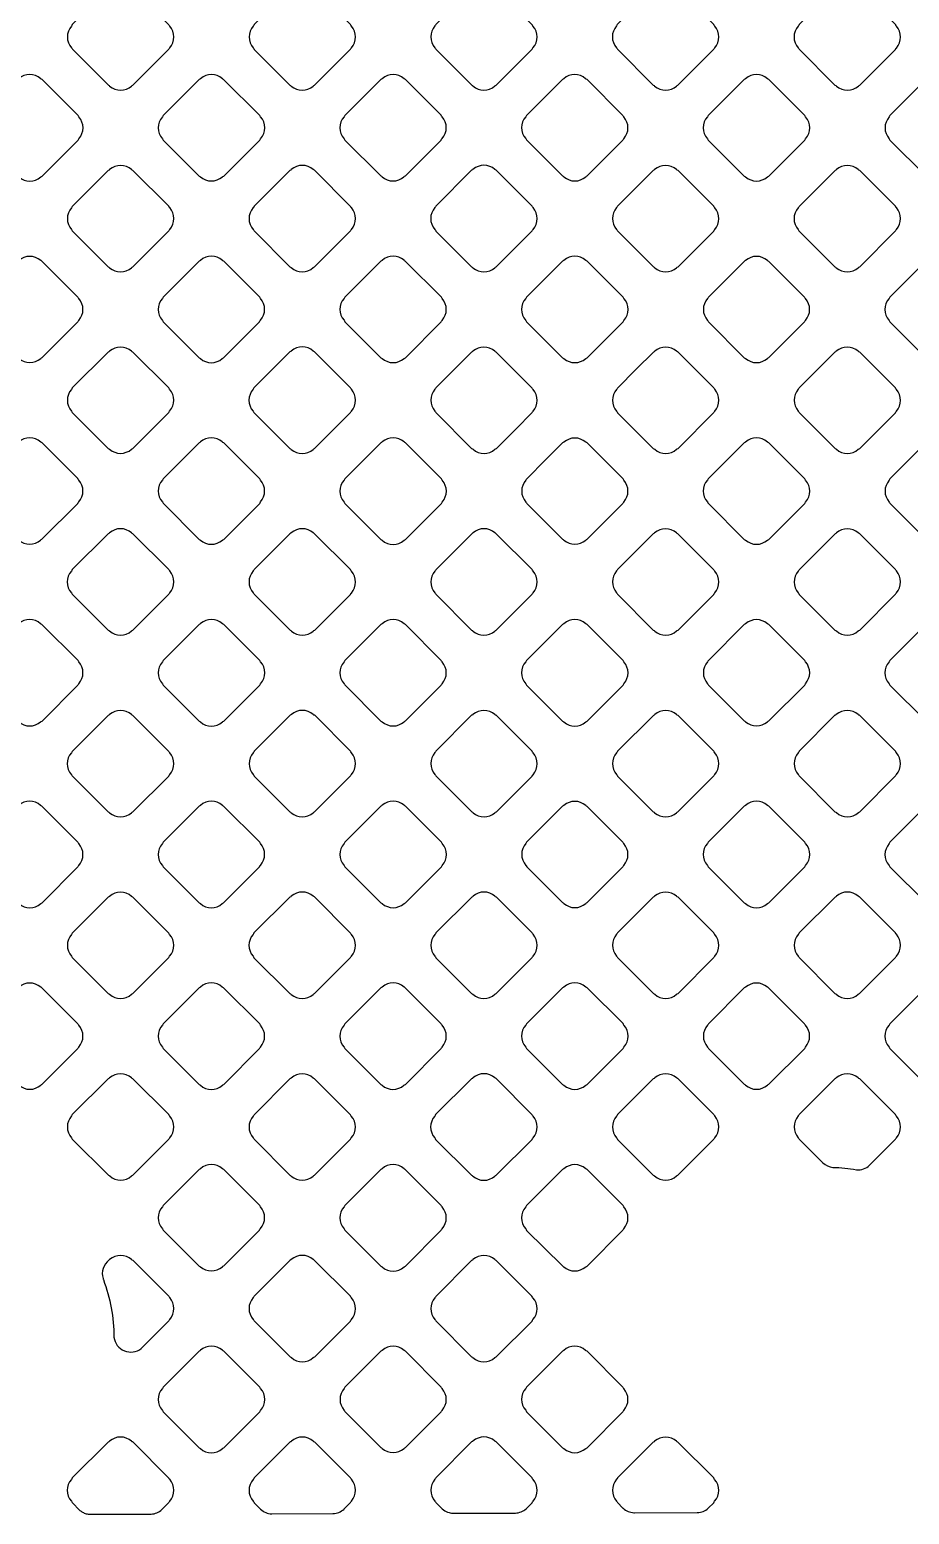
# Model space of a CAD drawing. Header units: millimetres. Extents: x 3440 to 3572, y 2 to 96.
# Drawn here: x 3532.939 to 3533.983, y 50.778 to 52.539 of the extents above; entities that cross this region are included whole.
import ezdxf

# ---------------------------------------------------------------- set-up
doc = ezdxf.new("R2010")
doc.units = ezdxf.units.MM
doc.header["$LTSCALE"] = 23.1
doc.layers.add('gbr-dxf', color=7, linetype='CONTINUOUS')

msp = doc.modelspace()

# ---------------------------------------------------------------- linework, layer by layer
at = {"layer": 'gbr-dxf', "linetype": 'Continuous'}
for points in [[(3532.9889, 52.5438, 0.37925), (3532.9889, 52.5179, -0.095956), (3532.9899, 52.5162), (3533.0326, 52.4735, -0.091437), (3533.0341, 52.4726, 0.379731), (3533.0601, 52.4726, -0.096265), (3533.0617, 52.4735), (3533.1044, 52.5162, -0.095935), (3533.1054, 52.5178, 0.378936), (3533.1054, 52.5438, -0.082704), (3533.1045, 52.5451), (3533.0615, 52.5881, -0.087864), (3533.0601, 52.5891, 0.379287), (3533.0341, 52.5891, -0.095612), (3533.0325, 52.5881), (3532.9898, 52.5454, -0.095602)], [(3533.2045, 52.5178, -0.105513), (3533.2055, 52.516), (3533.2479, 52.4736, -0.102096), (3533.2496, 52.4726, 0.379099), (3533.2755, 52.4726, -0.09601), (3533.2772, 52.4736), (3533.3198, 52.5162, -0.095602), (3533.3208, 52.5178, 0.379293), (3533.3208, 52.5438, -0.107999), (3533.3197, 52.5457), (3533.2773, 52.588, -0.096266), (3533.2757, 52.589, 0.379731), (3533.2497, 52.589, -0.09572), (3533.2481, 52.588), (3533.2054, 52.5454, -0.095589), (3533.2045, 52.5438, 0.378633)], [(3533.42, 52.5179, -0.091558), (3533.4209, 52.5163), (3533.4636, 52.4736, -0.087515), (3533.4651, 52.4727, 0.379731), (3533.491, 52.4727, -0.095756), (3533.4927, 52.4737), (3533.5352, 52.5162, -0.095958), (3533.5362, 52.5178, 0.379731), (3533.5362, 52.5438, -0.103612), (3533.5351, 52.5456), (3533.4926, 52.5881, -0.091913), (3533.4911, 52.589, 0.379731), (3533.4651, 52.589, -0.09572), (3533.4635, 52.588), (3533.4209, 52.5455, -0.096266), (3533.42, 52.5439, 0.379731)], [(3533.6354, 52.5179, -0.100266), (3533.6364, 52.5162), (3533.679, 52.4736, -0.095628), (3533.6806, 52.4726, 0.379731), (3533.7066, 52.4726, -0.096265), (3533.7082, 52.4736), (3533.7508, 52.5162, -0.095916), (3533.7518, 52.5179, 0.379731), (3533.7518, 52.5438, -0.096265), (3533.7508, 52.5455), (3533.7082, 52.5881, -0.100054), (3533.7065, 52.5891, 0.379731), (3533.6806, 52.5891, -0.096265), (3533.6789, 52.5881), (3533.6363, 52.5455, -0.095916), (3533.6354, 52.5439, 0.379731)], [(3533.8509, 52.5178, -0.091558), (3533.8519, 52.5163), (3533.8945, 52.4737, -0.104018), (3533.8963, 52.4726, 0.379731), (3533.9223, 52.4726, -0.09572), (3533.9239, 52.4736), (3533.9664, 52.5161, -0.096266), (3533.9674, 52.5177, 0.379731), (3533.9674, 52.5437, -0.087314), (3533.9665, 52.5452), (3533.9236, 52.588, -0.091913), (3533.9221, 52.589, 0.379731), (3533.8961, 52.589, -0.09572), (3533.8945, 52.588), (3533.8519, 52.5454, -0.096266), (3533.8509, 52.5438, 0.379731)], [(3532.881, 52.41, -0.087274), (3532.8819, 52.4085), (3532.9247, 52.3658, -0.09979), (3532.9264, 52.3648, 0.379731), (3532.9524, 52.3648, -0.09572), (3532.954, 52.3658), (3532.9966, 52.4084, -0.095628), (3532.9976, 52.4101, 0.379731), (3532.9976, 52.436, -0.091745), (3532.9966, 52.4376), (3532.9539, 52.4803, -0.095916), (3532.9523, 52.4813, 0.379731), (3532.9263, 52.4813, -0.096265), (3532.9247, 52.4803), (3532.882, 52.4376, -0.095916), (3532.881, 52.436, 0.379731)], [(3533.0967, 52.41, -0.095756), (3533.0977, 52.4084), (3533.1403, 52.3658, -0.091646), (3533.1418, 52.3649, 0.379731), (3533.1678, 52.3649, -0.09572), (3533.1694, 52.3658), (3533.2121, 52.4085, -0.096314), (3533.2131, 52.4101, 0.379672), (3533.2131, 52.4361, -0.082224), (3533.2122, 52.4375), (3533.1693, 52.4803, -0.086961), (3533.1679, 52.4812, 0.379293), (3533.1419, 52.4812, -0.095956), (3533.1403, 52.4802), (3533.0977, 52.4376, -0.095916), (3533.0967, 52.436, 0.379731)], [(3533.3122, 52.4101, -0.103999), (3533.3132, 52.4083), (3533.3556, 52.3659, -0.100093), (3533.3573, 52.3649, 0.379239), (3533.3832, 52.3649, -0.095649), (3533.3849, 52.3659), (3533.4275, 52.4085, -0.095443), (3533.4285, 52.4102, 0.379214), (3533.4285, 52.4361, -0.108153), (3533.4274, 52.438), (3533.385, 52.4803, -0.096121), (3533.3834, 52.4813, 0.379731), (3533.3574, 52.4813, -0.09572), (3533.3558, 52.4803), (3533.3132, 52.4377, -0.096214), (3533.3122, 52.4361, 0.379672)], [(3533.5277, 52.4102, -0.09572), (3533.5286, 52.4086), (3533.5714, 52.3659, -0.091913), (3533.5729, 52.3649, 0.379731), (3533.5989, 52.3649, -0.09572), (3533.6005, 52.3659), (3533.643, 52.4084, -0.096266), (3533.644, 52.41, 0.379731), (3533.644, 52.436, -0.10007), (3533.643, 52.4377), (3533.6005, 52.4802, -0.104246), (3533.5987, 52.4812, 0.379731), (3533.5727, 52.4812, -0.096265), (3533.5711, 52.4803), (3533.5286, 52.4378, -0.096121), (3533.5277, 52.4362, 0.379731)], [(3533.7432, 52.4101, -0.099534), (3533.7442, 52.4084), (3533.7868, 52.3657, -0.095296), (3533.7885, 52.3648, 0.379276), (3533.8144, 52.3648, -0.095612), (3533.816, 52.3657), (3533.8587, 52.4084, -0.095602), (3533.8597, 52.41, 0.37925), (3533.8596, 52.436, -0.096458), (3533.8587, 52.4376), (3533.8161, 52.4802, -0.100054), (3533.8144, 52.4812, 0.379731), (3533.7884, 52.4812, -0.096265), (3533.7867, 52.4803), (3533.7442, 52.4377, -0.095916), (3533.7432, 52.4361, 0.379289)], [(3533.9588, 52.41, -0.091685), (3533.9597, 52.4084), (3534.0022, 52.366, -0.103446), (3534.004, 52.3649, 0.379731), (3534.0299, 52.3649, -0.095756), (3534.0316, 52.3659), (3534.0741, 52.4084, -0.095958), (3534.0751, 52.4101, 0.379731), (3534.0751, 52.436, -0.08798), (3534.0741, 52.4375), (3534.0315, 52.4802, -0.091855), (3534.0299, 52.4811, 0.379731), (3534.0039, 52.4811, -0.096265), (3534.0023, 52.4802), (3533.9597, 52.4376, -0.095916), (3533.9588, 52.436, 0.379731)], [(3532.9889, 52.3022, -0.087343), (3532.9898, 52.3007), (3533.0324, 52.2581, -0.09979), (3533.0341, 52.2571, 0.379731), (3533.06, 52.2571, -0.09572), (3533.0617, 52.2581), (3533.1043, 52.3007, -0.095916), (3533.1053, 52.3024, 0.379731), (3533.1053, 52.3283, -0.091745), (3533.1043, 52.3299), (3533.0618, 52.3725, -0.096121), (3533.0601, 52.3734, 0.379731), (3533.0341, 52.3734, -0.09572), (3533.0325, 52.3725), (3532.9898, 52.3298, -0.095916), (3532.9889, 52.3282, 0.379731)], [(3533.2044, 52.3023, -0.09572), (3533.2054, 52.3007), (3533.248, 52.2581, -0.091913), (3533.2495, 52.2572, 0.379731), (3533.2755, 52.2572, -0.09572), (3533.2771, 52.2581), (3533.3198, 52.3008, -0.096023), (3533.3208, 52.3024, 0.379672), (3533.3208, 52.3284, -0.081871), (3533.3199, 52.3298), (3533.277, 52.3726, -0.086299), (3533.2756, 52.3735, 0.379214), (3533.2496, 52.3735, -0.095956), (3533.248, 52.3725), (3533.2054, 52.3299, -0.096266), (3533.2044, 52.3283, 0.379731)], [(3533.4199, 52.3024, -0.103077), (3533.4209, 52.3006), (3533.4634, 52.2581, -0.09847), (3533.4651, 52.2571, 0.379045), (3533.4911, 52.2571, -0.095956), (3533.4927, 52.2581), (3533.5353, 52.3007, -0.096266), (3533.5363, 52.3023, 0.379731), (3533.5363, 52.3283, -0.107718), (3533.5352, 52.3301), (3533.4927, 52.3726, -0.096266), (3533.4911, 52.3736, 0.379731), (3533.4651, 52.3736, -0.096225), (3533.4635, 52.3726), (3533.4209, 52.33, -0.096627), (3533.4199, 52.3284, 0.379982)], [(3533.6355, 52.3024, -0.095506), (3533.6364, 52.3008), (3533.6792, 52.258, -0.091364), (3533.6808, 52.2571, 0.379293), (3533.7067, 52.2571, -0.095956), (3533.7083, 52.2581), (3533.7508, 52.3006, -0.096214), (3533.7518, 52.3022, 0.379672), (3533.7518, 52.3282, -0.100082), (3533.7508, 52.3299), (3533.7083, 52.3724, -0.103923), (3533.7065, 52.3734, 0.379293), (3533.6806, 52.3734, -0.095956), (3533.6789, 52.3724), (3533.6365, 52.33, -0.096332), (3533.6355, 52.3284, 0.379289)], [(3533.8509, 52.3022, -0.087274), (3533.8518, 52.3007), (3533.8944, 52.2581, -0.099435), (3533.8961, 52.2571, 0.379731), (3533.9221, 52.2571, -0.09572), (3533.9238, 52.2581), (3533.9664, 52.3007, -0.096266), (3533.9674, 52.3024, 0.379731), (3533.9674, 52.3283, -0.092139), (3533.9664, 52.3299), (3533.9238, 52.3725, -0.096227), (3533.9222, 52.3734, 0.379731), (3533.8962, 52.3734, -0.096265), (3533.8946, 52.3725), (3533.8519, 52.3298, -0.095916), (3533.8509, 52.3282, 0.379731)], [(3532.8811, 52.2204, 0.379293), (3532.8812, 52.1945, -0.083235), (3532.882, 52.1931), (3532.9247, 52.1504, -0.096128), (3532.9264, 52.1494, 0.379289), (3532.9523, 52.1494, -0.095866), (3532.954, 52.1504), (3532.9965, 52.1929, -0.095796), (3532.9975, 52.1946, 0.379293), (3532.9975, 52.2205, -0.096625), (3532.9965, 52.2222), (3532.954, 52.2646, -0.100335), (3532.9523, 52.2656, 0.379672), (3532.9263, 52.2656, -0.095612), (3532.9247, 52.2647), (3532.8821, 52.2221, -0.095602)], [(3533.0966, 52.1945, -0.091558), (3533.0975, 52.193), (3533.1402, 52.1503, -0.087516), (3533.1417, 52.1493, 0.379731), (3533.1677, 52.1493, -0.09572), (3533.1693, 52.1503), (3533.212, 52.193, -0.096266), (3533.213, 52.1947, 0.379731), (3533.213, 52.2207, -0.087314), (3533.2121, 52.2221), (3533.1694, 52.2648, -0.091913), (3533.1678, 52.2658, 0.379731), (3533.1419, 52.2658, -0.09572), (3533.1402, 52.2648), (3533.0976, 52.2221, -0.096266), (3533.0966, 52.2205, 0.379731)], [(3533.3121, 52.2206, 0.37908), (3533.3121, 52.1947, -0.100483), (3533.3131, 52.1929), (3533.3557, 52.1503, -0.095628), (3533.3574, 52.1494, 0.379731), (3533.3833, 52.1494, -0.096265), (3533.385, 52.1503), (3533.4275, 52.1929, -0.096214), (3533.4285, 52.1945, 0.379672), (3533.4285, 52.2205, -0.094211), (3533.4276, 52.2221), (3533.3847, 52.265, -0.081461), (3533.3833, 52.2659, 0.379032), (3533.3574, 52.2658, -0.098229), (3533.3557, 52.2649), (3533.3131, 52.2223, -0.097464)], [(3533.5277, 52.1946, -0.107311), (3533.5287, 52.1928), (3533.5712, 52.1503, -0.103251), (3533.573, 52.1493, 0.378434), (3533.5989, 52.1493, -0.097775), (3533.6006, 52.1503), (3533.6229, 52.1726), (3533.6432, 52.1929, -0.095935), (3533.6441, 52.1945, 0.379287), (3533.6441, 52.2205, -0.103621), (3533.6431, 52.2222), (3533.6007, 52.2647, -0.107363), (3533.5988, 52.2657, 0.379293), (3533.5729, 52.2657, -0.095956), (3533.5712, 52.2647), (3533.5287, 52.2222, -0.096214), (3533.5277, 52.2206, 0.379982)], [(3533.7433, 52.1946, -0.096265), (3533.7443, 52.1929), (3533.7869, 52.1503, -0.091913), (3533.7884, 52.1494, 0.379731), (3533.8144, 52.1494, -0.09572), (3533.816, 52.1504), (3533.8585, 52.1929, -0.096266), (3533.8595, 52.1945, 0.379731), (3533.8595, 52.2205, -0.10007), (3533.8585, 52.2222), (3533.8162, 52.2646, -0.104246), (3533.8144, 52.2656, 0.379731), (3533.7884, 52.2656, -0.096265), (3533.7867, 52.2646), (3533.7443, 52.2222, -0.095916), (3533.7433, 52.2205, 0.379731)], [(3533.9586, 52.1945, -0.087305), (3533.9595, 52.193), (3534.0023, 52.1503, -0.09904), (3534.004, 52.1493, 0.379293), (3534.0299, 52.1493, -0.096625), (3534.0316, 52.1503), (3534.0742, 52.1929, -0.096111), (3534.0752, 52.1945, 0.379289), (3534.0752, 52.2205, -0.091476), (3534.0743, 52.222), (3534.0315, 52.2648, -0.095796), (3534.0299, 52.2658, 0.379293), (3534.0039, 52.2657, -0.096119), (3534.0023, 52.2648), (3533.9596, 52.2221, -0.096023), (3533.9586, 52.2205, 0.379672)], [(3532.9888, 52.1127, 0.379214), (3532.9889, 52.0868, -0.083271), (3532.9897, 52.0854), (3533.0324, 52.0427, -0.096266), (3533.0341, 52.0417, 0.379289), (3533.06, 52.0417, -0.095649), (3533.0617, 52.0427), (3533.1042, 52.0852, -0.095602), (3533.1052, 52.0869, 0.379293), (3533.1052, 52.1128, -0.096265), (3533.1042, 52.1145), (3533.0617, 52.1569, -0.100476), (3533.06, 52.1579, 0.379703), (3533.034, 52.1579, -0.095612), (3533.0324, 52.157), (3532.9898, 52.1144, -0.095602)], [(3533.2043, 52.0868, -0.095756), (3533.2053, 52.0852), (3533.248, 52.0425, -0.091703), (3533.2495, 52.0415, 0.379731), (3533.2755, 52.0415, -0.096265), (3533.2772, 52.0425), (3533.3198, 52.0852, -0.096266), (3533.3208, 52.0868, 0.379731), (3533.3208, 52.1128, -0.100254), (3533.3198, 52.1145), (3533.277, 52.1572, -0.087638), (3533.2756, 52.1581, 0.379731), (3533.2496, 52.1581, -0.096265), (3533.248, 52.1571), (3533.2053, 52.1145, -0.095916), (3533.2043, 52.1128, 0.379731)], [(3533.42, 52.0869, -0.103506), (3533.421, 52.0851), (3533.4635, 52.0425, -0.09904), (3533.4652, 52.0416, 0.379214), (3533.4912, 52.0416, -0.095956), (3533.4928, 52.0426), (3533.5158, 52.0655), (3533.5354, 52.0851, -0.096227), (3533.5363, 52.0867, 0.379506), (3533.5363, 52.1127, -0.091663), (3533.5354, 52.1142), (3533.4927, 52.157, -0.096036), (3533.491, 52.158, 0.378814), (3533.4651, 52.1579, -0.097666), (3533.4634, 52.157), (3533.4209, 52.1145, -0.095796), (3533.42, 52.1128, 0.378815)], [(3533.6355, 52.1127, 0.378765), (3533.6355, 52.0868, -0.109046), (3533.6366, 52.0849), (3533.6788, 52.0426, -0.105617), (3533.6807, 52.0416, 0.379293), (3533.7066, 52.0416, -0.095956), (3533.7083, 52.0426), (3533.7508, 52.0852, -0.096266), (3533.7518, 52.0868, 0.379731), (3533.7518, 52.1128, -0.104206), (3533.7508, 52.1146), (3533.7085, 52.1568, -0.108277), (3533.7067, 52.1579, 0.379703), (3533.6807, 52.1579, -0.095612), (3533.6791, 52.157), (3533.6588, 52.1367), (3533.6365, 52.1143, -0.0953)], [(3533.851, 52.0869, -0.096157), (3533.852, 52.0852), (3533.8947, 52.0425, -0.091364), (3533.8963, 52.0416, 0.379214), (3533.9222, 52.0416, -0.096625), (3533.9239, 52.0426), (3533.9664, 52.085, -0.095916), (3533.9673, 52.0867, 0.379289), (3533.9674, 52.1126, -0.099971), (3533.9664, 52.1144), (3533.9238, 52.1569, -0.103673), (3533.922, 52.1579, 0.379214), (3533.8961, 52.1579, -0.095956), (3533.8944, 52.1569), (3533.852, 52.1145, -0.096023), (3533.851, 52.1128, 0.379672)], [(3532.881, 52.0049, 0.379293), (3532.881, 51.979, -0.095956), (3532.882, 51.9773), (3532.9244, 51.935, -0.107817), (3532.9263, 51.9339, 0.379289), (3532.9522, 51.9339, -0.095506), (3532.9538, 51.9349), (3532.9965, 51.9775, -0.095602), (3532.9975, 51.9792, 0.379293), (3532.9975, 52.0051, -0.099964), (3532.9965, 52.0068), (3532.9541, 52.0492, -0.104584), (3532.9523, 52.0502, 0.379672), (3532.9263, 52.0503, -0.095612), (3532.9247, 52.0493), (3532.882, 52.0066, -0.095602)], [(3533.0966, 52.0051, 0.379293), (3533.0966, 51.9791, -0.087809), (3533.0975, 51.9776), (3533.1404, 51.9347, -0.083134), (3533.1418, 51.9338, 0.379289), (3533.1678, 51.9338, -0.095506), (3533.1694, 51.9348), (3533.2121, 51.9774, -0.095602), (3533.213, 51.9791, 0.379293), (3533.213, 52.005, -0.091954), (3533.2121, 52.0066), (3533.1694, 52.0493, -0.096227), (3533.1677, 52.0503, 0.379506), (3533.1418, 52.0503, -0.098229), (3533.1401, 52.0493), (3533.0975, 52.0067, -0.095796)], [(3533.3121, 51.979, -0.0951), (3533.3131, 51.9774), (3533.3558, 51.9346, -0.091205), (3533.3574, 51.9337, 0.379293), (3533.3833, 51.9337, -0.09572), (3533.385, 51.9347), (3533.4276, 51.9773, -0.096214), (3533.4286, 51.979, 0.379672), (3533.4286, 52.0049, -0.100082), (3533.4276, 52.0066), (3533.3849, 52.0494, -0.087645), (3533.3834, 52.0503, 0.379293), (3533.3574, 52.0503, -0.095956), (3533.3558, 52.0493), (3533.3131, 52.0066, -0.096314), (3533.3121, 52.005, 0.379703)], [(3533.5278, 51.979, -0.103834), (3533.5288, 51.9773), (3533.5712, 51.9349, -0.099435), (3533.5729, 51.9339, 0.379731), (3533.5989, 51.9339, -0.09572), (3533.6005, 51.9349), (3533.643, 51.9774, -0.098207), (3533.644, 51.979, 0.379672), (3533.644, 52.005, -0.091583), (3533.6431, 52.0065), (3533.6005, 52.0492, -0.095605), (3533.5988, 52.0501, 0.378984), (3533.5729, 52.0501, -0.096119), (3533.5713, 52.0492), (3533.5517, 52.0296), (3533.5288, 52.0067, -0.095916), (3533.5278, 52.005, 0.379731)], [(3533.7432, 51.9791, -0.107964), (3533.7443, 51.9772), (3533.7867, 51.9348, -0.104283), (3533.7885, 51.9338, 0.378984), (3533.8144, 51.9338, -0.095973), (3533.8161, 51.9348), (3533.8587, 51.9774, -0.095602), (3533.8597, 51.979, 0.378858), (3533.8597, 52.0049, -0.103506), (3533.8586, 52.0067), (3533.8162, 52.0492, -0.107634), (3533.8143, 52.0502, 0.379293), (3533.7884, 52.0502, -0.09572), (3533.7867, 52.0492), (3533.7442, 52.0067, -0.098207), (3533.7432, 52.005, 0.379672)], [(3533.9588, 51.979, -0.082756), (3533.9596, 51.9776), (3534.0023, 51.9349, -0.096266), (3534.004, 51.9339, 0.379731), (3534.0299, 51.9339, -0.09572), (3534.0316, 51.9349), (3534.0741, 51.9774, -0.096266), (3534.0751, 51.979, 0.379731), (3534.0751, 52.005, -0.096225), (3534.0741, 52.0066), (3534.0316, 52.0491, -0.100601), (3534.0299, 52.0501, 0.379731), (3534.0039, 52.0501, -0.09572), (3534.0023, 52.0491), (3533.9597, 52.0066, -0.096266), (3533.9588, 52.0049, 0.379731)], [(3532.9887, 51.8972, 0.379293), (3532.9887, 51.8713, -0.096625), (3532.9897, 51.8696), (3533.0322, 51.8271, -0.107548), (3533.0341, 51.8261, 0.379289), (3533.06, 51.8261, -0.095866), (3533.0617, 51.827), (3533.1043, 51.8697, -0.095602), (3533.1053, 51.8713, 0.379214), (3533.1053, 51.8973, -0.10047), (3533.1043, 51.899), (3533.0618, 51.9415, -0.103767), (3533.06, 51.9425, 0.379506), (3533.0341, 51.9425, -0.098229), (3533.0324, 51.9415), (3532.9897, 51.8989, -0.095796)], [(3533.2044, 51.8713, -0.091581), (3533.2054, 51.8698), (3533.2482, 51.8269, -0.086956), (3533.2497, 51.826, 0.379293), (3533.2756, 51.826, -0.095956), (3533.2773, 51.827), (3533.3198, 51.8695, -0.096266), (3533.3208, 51.8711, 0.379731), (3533.3208, 51.8971, -0.103612), (3533.3197, 51.8989), (3533.2771, 51.9415, -0.092406), (3533.2756, 51.9425, 0.379672), (3533.2496, 51.9425, -0.095612), (3533.248, 51.9415), (3533.2054, 51.8989, -0.095935), (3533.2044, 51.8973, 0.379287)], [(3533.42, 51.8712, -0.095756), (3533.4209, 51.8696), (3533.4635, 51.827, -0.091265), (3533.4651, 51.826, 0.379731), (3533.491, 51.826, -0.09572), (3533.4927, 51.827), (3533.5353, 51.8696, -0.096266), (3533.5363, 51.8713, 0.379731), (3533.5363, 51.8972, -0.100254), (3533.5353, 51.899), (3533.4927, 51.9415, -0.087638), (3533.4912, 51.9425, 0.379731), (3533.4652, 51.9425, -0.096265), (3533.4636, 51.9415), (3533.4209, 51.8988, -0.095916), (3533.42, 51.8972, 0.379731)], [(3533.6355, 51.8714, -0.103316), (3533.6365, 51.8696), (3533.679, 51.827, -0.09904), (3533.6808, 51.826, 0.379293), (3533.7067, 51.8261, -0.096625), (3533.7083, 51.827), (3533.7509, 51.8695, -0.096314), (3533.7518, 51.8712, 0.379886), (3533.7519, 51.8972, -0.091196), (3533.7509, 51.8987), (3533.7082, 51.9414, -0.097026), (3533.7065, 51.9424, 0.379069), (3533.6806, 51.9424, -0.097885), (3533.6789, 51.9414), (3533.6365, 51.899, -0.096023), (3533.6355, 51.8973, 0.379672)], [(3533.851, 51.8712, -0.096814), (3533.8519, 51.8695), (3533.8943, 51.8271, -0.108326), (3533.8962, 51.8261, 0.379032), (3533.9221, 51.8261, -0.095973), (3533.9238, 51.8271), (3533.9664, 51.8697, -0.096266), (3533.9674, 51.8713, 0.379731), (3533.9674, 51.8973, -0.100032), (3533.9664, 51.899), (3533.924, 51.9414, -0.104018), (3533.9222, 51.9424, 0.379731), (3533.8962, 51.9424, -0.09572), (3533.8946, 51.9414), (3533.8519, 51.8988, -0.096128), (3533.851, 51.8971, 0.379506)], [(3532.8809, 51.7634, -0.091745), (3532.8819, 51.7619), (3532.9245, 51.7193, -0.103821), (3532.9263, 51.7183, 0.379731), (3532.9522, 51.7183, -0.096265), (3532.9539, 51.7192), (3532.9965, 51.7619, -0.095916), (3532.9975, 51.7635, 0.379731), (3532.9975, 51.7895, -0.087549), (3532.9966, 51.7909), (3532.9537, 51.8338, -0.091855), (3532.9522, 51.8347, 0.379731), (3532.9262, 51.8347, -0.096265), (3532.9246, 51.8337), (3532.8819, 51.7911, -0.095916), (3532.8809, 51.7894, 0.379731)], [(3533.0966, 51.7635, -0.099534), (3533.0976, 51.7618), (3533.1402, 51.7191, -0.095602), (3533.1418, 51.7182, 0.379293), (3533.1678, 51.7182, -0.095956), (3533.1694, 51.7192), (3533.2122, 51.7619, -0.096266), (3533.2131, 51.7635, 0.379731), (3533.2131, 51.7895, -0.09572), (3533.2122, 51.7911), (3533.1696, 51.8337, -0.100476), (3533.1678, 51.8347, 0.379703), (3533.1419, 51.8348, -0.095612), (3533.1403, 51.8338), (3533.0975, 51.7911, -0.095796), (3533.0966, 51.7894, 0.378815)], [(3533.3122, 51.7635, -0.091581), (3533.3132, 51.762), (3533.3559, 51.7192, -0.086961), (3533.3574, 51.7183, 0.37925), (3533.3833, 51.7183, -0.096625), (3533.385, 51.7193), (3533.4275, 51.7618, -0.095916), (3533.4285, 51.7634, 0.379731), (3533.4285, 51.7894, -0.104215), (3533.4274, 51.7912), (3533.3849, 51.8337, -0.091913), (3533.3834, 51.8346, 0.379289), (3533.3574, 51.8347, -0.095866), (3533.3558, 51.8337), (3533.3132, 51.7911, -0.095585), (3533.3122, 51.7894, 0.379196)], [(3533.5277, 51.7635, -0.099603), (3533.5286, 51.7618), (3533.5713, 51.7192, -0.095535), (3533.5729, 51.7182, 0.379293), (3533.5989, 51.7182, -0.096625), (3533.6005, 51.7192), (3533.6431, 51.7618, -0.095916), (3533.6441, 51.7635, 0.379289), (3533.6441, 51.7894, -0.09601), (3533.6432, 51.7911), (3533.6005, 51.8337, -0.099849), (3533.5988, 51.8347, 0.379214), (3533.5729, 51.8347, -0.095956), (3533.5712, 51.8337), (3533.5286, 51.7911, -0.095819), (3533.5277, 51.7895, 0.379289)], [(3533.7433, 51.7895, 0.37925), (3533.7433, 51.7635, -0.103917), (3533.7443, 51.7617), (3533.7867, 51.7194, -0.09979), (3533.7884, 51.7184, 0.379731), (3533.8144, 51.7184, -0.09572), (3533.816, 51.7193), (3533.8586, 51.7619, -0.096214), (3533.8595, 51.7635, 0.379672), (3533.8596, 51.7895, -0.092052), (3533.8586, 51.791), (3533.816, 51.8336, -0.096423), (3533.8144, 51.8346, 0.379287), (3533.7884, 51.8346, -0.095612), (3533.7868, 51.8336), (3533.7443, 51.7911, -0.095602)], [(3533.9587, 51.7635, -0.097775), (3533.9596, 51.7618), (3534.0021, 51.7193, -0.109331), (3534.004, 51.7183, 0.379069), (3534.03, 51.7183, -0.096117), (3534.0316, 51.7193), (3534.0742, 51.7619, -0.095916), (3534.0752, 51.7635, 0.379731), (3534.0752, 51.7895, -0.100266), (3534.0742, 51.7912), (3534.0317, 51.8337, -0.104246), (3534.0299, 51.8347, 0.379731), (3534.0039, 51.8347, -0.096265), (3534.0023, 51.8337), (3533.9596, 51.7911, -0.096128), (3533.9587, 51.7894, 0.379458)], [(3532.9887, 51.6556, -0.091685), (3532.9897, 51.6541), (3533.0323, 51.6115, -0.104018), (3533.0341, 51.6104, 0.379731), (3533.06, 51.6104, -0.09572), (3533.0617, 51.6114), (3533.1043, 51.654, -0.096266), (3533.1053, 51.6557, 0.379731), (3533.1053, 51.6816, -0.08798), (3533.1044, 51.6831), (3533.0616, 51.7259, -0.091964), (3533.06, 51.7269, 0.379731), (3533.034, 51.7269, -0.096265), (3533.0324, 51.7259), (3532.9897, 51.6832, -0.095916), (3532.9887, 51.6816, 0.379731)], [(3533.2044, 51.6557, -0.103506), (3533.2054, 51.6539), (3533.2479, 51.6115, -0.099355), (3533.2496, 51.6105, 0.379293), (3533.2755, 51.6105, -0.095956), (3533.2772, 51.6115), (3533.3198, 51.6541, -0.096266), (3533.3208, 51.6557, 0.379731), (3533.3208, 51.6817, -0.108042), (3533.3197, 51.6836), (3533.2773, 51.726, -0.096423), (3533.2757, 51.7269, 0.379289), (3533.2497, 51.727, -0.095866), (3533.2481, 51.726), (3533.2054, 51.6833, -0.095796), (3533.2044, 51.6816, 0.378815)], [(3533.42, 51.6558, -0.091558), (3533.4209, 51.6542), (3533.4637, 51.6114, -0.087516), (3533.4652, 51.6105, 0.379731), (3533.4912, 51.6105, -0.09572), (3533.4928, 51.6115), (3533.5353, 51.654, -0.096266), (3533.5363, 51.6556, 0.379731), (3533.5363, 51.6816, -0.103612), (3533.5352, 51.6834), (3533.4926, 51.726, -0.091913), (3533.4911, 51.7269, 0.379731), (3533.4651, 51.7269, -0.09572), (3533.4635, 51.726), (3533.4209, 51.6834, -0.096266), (3533.42, 51.6818, 0.379731)], [(3533.6355, 51.6817, 0.379293), (3533.6355, 51.6557, -0.099922), (3533.6365, 51.654), (3533.679, 51.6115, -0.095958), (3533.6806, 51.6105, 0.379672), (3533.7066, 51.6105, -0.095612), (3533.7082, 51.6115), (3533.7509, 51.6542, -0.095602), (3533.7518, 51.6558, 0.379293), (3533.7518, 51.6817, -0.096458), (3533.7508, 51.6834), (3533.7084, 51.7259, -0.100824), (3533.7067, 51.7269, 0.379289), (3533.6807, 51.7269, -0.095506), (3533.6791, 51.7259), (3533.6364, 51.6833, -0.095602)], [(3533.8509, 51.6817, 0.379293), (3533.8509, 51.6558, -0.09185), (3533.8519, 51.6542), (3533.8945, 51.6116, -0.104018), (3533.8963, 51.6106, 0.379731), (3533.9223, 51.6106, -0.09572), (3533.9239, 51.6115), (3533.9664, 51.6541, -0.095585), (3533.9674, 51.6557, 0.378845), (3533.9674, 51.6816, -0.087224), (3533.9665, 51.6831), (3533.9236, 51.726, -0.091916), (3533.9221, 51.7269, 0.379239), (3533.8961, 51.7269, -0.095612), (3533.8945, 51.726), (3533.8519, 51.6833, -0.095796)], [(3532.881, 51.5479, -0.087314), (3532.8819, 51.5465), (3532.9247, 51.5037, -0.09979), (3532.9264, 51.5027, 0.379731), (3532.9524, 51.5027, -0.09572), (3532.954, 51.5037), (3532.9965, 51.5462, -0.096266), (3532.9975, 51.5478, 0.379731), (3532.9975, 51.5738, -0.092139), (3532.9965, 51.5754), (3532.9538, 51.6181, -0.096558), (3532.9522, 51.6191, 0.379731), (3532.9262, 51.6191, -0.09572), (3532.9246, 51.6181), (3532.882, 51.5755, -0.096266), (3532.881, 51.5739, 0.379731)], [(3533.0966, 51.5478, -0.095756), (3533.0976, 51.5462), (3533.1401, 51.5036, -0.091265), (3533.1417, 51.5027, 0.379731), (3533.1677, 51.5027, -0.09572), (3533.1693, 51.5036), (3533.212, 51.5464, -0.096266), (3533.213, 51.548, 0.379731), (3533.213, 51.574, -0.083522), (3533.2121, 51.5754), (3533.1693, 51.6182, -0.087638), (3533.1678, 51.6191, 0.379731), (3533.1419, 51.6191, -0.096265), (3533.1402, 51.6181), (3533.0976, 51.5754, -0.095916), (3533.0966, 51.5738, 0.379731)], [(3533.3121, 51.5739, 0.379214), (3533.3121, 51.548, -0.103917), (3533.3132, 51.5462), (3533.3557, 51.5037, -0.099696), (3533.3574, 51.5027, 0.379731), (3533.3833, 51.5027, -0.096265), (3533.385, 51.5037), (3533.4276, 51.5463, -0.096314), (3533.4286, 51.5479, 0.379672), (3533.4286, 51.5739, -0.107475), (3533.4276, 51.5757), (3533.385, 51.6183, -0.095796), (3533.3834, 51.6193, 0.378815), (3533.3574, 51.6193, -0.095506), (3533.3558, 51.6183), (3533.3131, 51.5756, -0.095535)], [(3533.5278, 51.574, 0.379293), (3533.5278, 51.548, -0.095956), (3533.5288, 51.5464), (3533.5714, 51.5038, -0.092406), (3533.5729, 51.5028, 0.379672), (3533.5989, 51.5028, -0.095612), (3533.6005, 51.5038), (3533.643, 51.5463, -0.095602), (3533.644, 51.548, 0.379293), (3533.644, 51.5739, -0.099964), (3533.643, 51.5756), (3533.6006, 51.618, -0.104264), (3533.5988, 51.619, 0.379289), (3533.5729, 51.6191, -0.095506), (3533.5712, 51.6181), (3533.5287, 51.5756, -0.095602)], [(3533.7432, 51.574, 0.379293), (3533.7432, 51.548, -0.100032), (3533.7442, 51.5463), (3533.7868, 51.5037, -0.096054), (3533.7884, 51.5027, 0.379672), (3533.8144, 51.5027, -0.096157), (3533.816, 51.5037), (3533.8587, 51.5463, -0.095602), (3533.8597, 51.548, 0.379214), (3533.8596, 51.5739, -0.096475), (3533.8587, 51.5756), (3533.8161, 51.6182, -0.100151), (3533.8144, 51.6192, 0.379289), (3533.7884, 51.6192, -0.095866), (3533.7868, 51.6182), (3533.7441, 51.5756, -0.095796)], [(3533.9587, 51.5479, -0.09148), (3533.9597, 51.5464), (3534.0022, 51.5039, -0.103324), (3534.004, 51.5028, 0.379293), (3534.0299, 51.5029, -0.096625), (3534.0316, 51.5038), (3534.0741, 51.5464, -0.096314), (3534.0751, 51.548, 0.379703), (3534.0751, 51.574, -0.086667), (3534.0742, 51.5754), (3534.0563, 51.5933), (3534.0315, 51.6182, -0.091317), (3534.0299, 51.6191, 0.379293), (3534.0039, 51.6191, -0.095956), (3534.0023, 51.6181), (3533.9597, 51.5755, -0.096332), (3533.9588, 51.5739, 0.379289)], [(3532.9889, 51.4401, -0.087549), (3532.9898, 51.4386), (3533.0324, 51.396, -0.09979), (3533.0341, 51.395, 0.379731), (3533.06, 51.395, -0.09572), (3533.0617, 51.396), (3533.1042, 51.4385, -0.096266), (3533.1052, 51.4402, 0.379731), (3533.1052, 51.4661, -0.092139), (3533.1042, 51.4677), (3533.0616, 51.5103, -0.096227), (3533.06, 51.5112, 0.379731), (3533.034, 51.5112, -0.096265), (3533.0324, 51.5103), (3532.9898, 51.4677, -0.095916), (3532.9889, 51.4661, 0.379731)], [(3533.2043, 51.4402, -0.099825), (3533.2053, 51.4384), (3533.2479, 51.3958, -0.095628), (3533.2495, 51.3949, 0.379731), (3533.2755, 51.3949, -0.096265), (3533.2772, 51.3958), (3533.3198, 51.4385, -0.095916), (3533.3208, 51.4401, 0.379731), (3533.3208, 51.4661, -0.096265), (3533.3198, 51.4677), (3533.277, 51.5105, -0.083134), (3533.2756, 51.5114, 0.379731), (3533.2496, 51.5114, -0.095756), (3533.248, 51.5104), (3533.2053, 51.4678, -0.095628), (3533.2043, 51.4661, 0.379731)], [(3533.42, 51.4402, -0.103612), (3533.421, 51.4384), (3533.4633, 51.396, -0.09979), (3533.4651, 51.395, 0.379731), (3533.491, 51.395, -0.09572), (3533.4927, 51.396), (3533.5353, 51.4386, -0.096266), (3533.5363, 51.4402, 0.379731), (3533.5363, 51.4662, -0.107718), (3533.5352, 51.4681), (3533.4929, 51.5104, -0.096266), (3533.4912, 51.5114, 0.379731), (3533.4652, 51.5114, -0.09572), (3533.4636, 51.5104), (3533.4209, 51.4678, -0.096266), (3533.42, 51.4661, 0.379731)], [(3533.6355, 51.4663, 0.379293), (3533.6355, 51.4403, -0.095865), (3533.6365, 51.4387), (3533.6792, 51.396, -0.091804), (3533.6807, 51.395, 0.379672), (3533.7067, 51.395, -0.096157), (3533.7083, 51.396), (3533.7509, 51.4385, -0.095796), (3533.7518, 51.4401, 0.379293), (3533.7518, 51.4661, -0.10047), (3533.7508, 51.4678), (3533.7083, 51.5103, -0.104018), (3533.7065, 51.5113, 0.379289), (3533.6806, 51.5114, -0.095866), (3533.6789, 51.5104), (3533.6364, 51.4679, -0.095796)], [(3533.851, 51.4661, 0.379293), (3533.851, 51.4402, -0.100146), (3533.852, 51.4385), (3533.8945, 51.396, -0.095628), (3533.8961, 51.395, 0.379731), (3533.9221, 51.395, -0.096265), (3533.9237, 51.396), (3533.9664, 51.4386, -0.096121), (3533.9673, 51.4403, 0.379672), (3533.9674, 51.4662, -0.096117), (3533.9664, 51.4678), (3533.9239, 51.5104, -0.099711), (3533.9222, 51.5114, 0.378906), (3533.8962, 51.5114, -0.095506), (3533.8946, 51.5104), (3533.852, 51.4678, -0.095602)], [(3532.8812, 51.3324, -0.082796), (3532.882, 51.331), (3532.9247, 51.2883, -0.095535), (3532.9264, 51.2873, 0.379731), (3532.9524, 51.2873, -0.09572), (3532.954, 51.2883), (3532.9965, 51.3308, -0.096266), (3532.9975, 51.3325, 0.379731), (3532.9975, 51.3584, -0.096248), (3532.9965, 51.3601), (3532.954, 51.4025, -0.100054), (3532.9523, 51.4035, 0.379731), (3532.9263, 51.4035, -0.096265), (3532.9247, 51.4026), (3532.8821, 51.36, -0.095916), (3532.8812, 51.3584, 0.379731)], [(3533.0966, 51.3324, -0.091558), (3533.0975, 51.3309), (3533.1403, 51.2881, -0.087638), (3533.1418, 51.2871, 0.379731), (3533.1678, 51.2871, -0.096265), (3533.1694, 51.2881), (3533.212, 51.3307, -0.095916), (3533.213, 51.3324, 0.379731), (3533.213, 51.3583, -0.087748), (3533.2121, 51.3598), (3533.1693, 51.4026, -0.092126), (3533.1677, 51.4036, 0.379731), (3533.1417, 51.4036, -0.09572), (3533.1401, 51.4026), (3533.0976, 51.36, -0.096266), (3533.0966, 51.3584, 0.379731)], [(3533.3121, 51.3323, -0.100032), (3533.3131, 51.3306), (3533.3556, 51.2881, -0.096266), (3533.3572, 51.2872, 0.379731), (3533.3832, 51.2872, -0.09572), (3533.3849, 51.2881), (3533.4275, 51.3308, -0.096266), (3533.4285, 51.3324, 0.379731), (3533.4285, 51.3584, -0.096225), (3533.4275, 51.36), (3533.3848, 51.4027, -0.083076), (3533.3834, 51.4036, 0.379731), (3533.3574, 51.4036, -0.09572), (3533.3558, 51.4026), (3533.3131, 51.3599, -0.096266), (3533.3121, 51.3583, 0.379731)], [(3533.5277, 51.3325, -0.107269), (3533.5287, 51.3306), (3533.5711, 51.2882, -0.103868), (3533.5729, 51.2872, 0.379731), (3533.5989, 51.2872, -0.096265), (3533.6005, 51.2882), (3533.6431, 51.3308, -0.096266), (3533.6441, 51.3324, 0.379731), (3533.6441, 51.3584, -0.103612), (3533.6431, 51.3602), (3533.6007, 51.4026, -0.107758), (3533.5988, 51.4036, 0.379731), (3533.5729, 51.4036, -0.096265), (3533.5712, 51.4027), (3533.5286, 51.3601, -0.095916), (3533.5277, 51.3585, 0.379731)], [(3533.7433, 51.3584, 0.379214), (3533.7433, 51.3325, -0.095956), (3533.7443, 51.3308), (3533.7869, 51.2883, -0.091913), (3533.7884, 51.2873, 0.379289), (3533.8144, 51.2873, -0.095866), (3533.816, 51.2883), (3533.8586, 51.3308, -0.095796), (3533.8595, 51.3325, 0.379293), (3533.8595, 51.3584, -0.100032), (3533.8585, 51.3601), (3533.8162, 51.4025, -0.10399), (3533.8144, 51.4035, 0.379321), (3533.7884, 51.4035, -0.095506), (3533.7868, 51.4026), (3533.7443, 51.3601, -0.095394)], [(3533.9586, 51.3584, 0.379293), (3533.9586, 51.3324, -0.087077), (3533.9595, 51.3309), (3534.0023, 51.2882, -0.100115), (3534.004, 51.2872, 0.379703), (3534.0299, 51.2872, -0.095612), (3534.0316, 51.2882), (3534.0742, 51.3308, -0.095796), (3534.0752, 51.3325, 0.379293), (3534.0752, 51.3584, -0.092139), (3534.0742, 51.36), (3534.0315, 51.4027, -0.096955), (3534.0299, 51.4037, 0.379672), (3534.0039, 51.4037, -0.095612), (3534.0023, 51.4027), (3533.9596, 51.36, -0.095602)], [(3532.9889, 51.2247, -0.082756), (3532.9897, 51.2233), (3533.0326, 51.1805, -0.095628), (3533.0342, 51.1795, 0.379731), (3533.0602, 51.1795, -0.096265), (3533.0618, 51.1805), (3533.1043, 51.223, -0.095916), (3533.1053, 51.2246, 0.379731), (3533.1053, 51.2506, -0.096265), (3533.1043, 51.2523), (3533.0617, 51.2948, -0.09979), (3533.06, 51.2958, 0.379731), (3533.034, 51.2958, -0.09572), (3533.0324, 51.2949), (3532.9898, 51.2523, -0.096266), (3532.9889, 51.2507, 0.379731)], [(3533.2044, 51.2246, -0.091558), (3533.2054, 51.2231), (3533.248, 51.1804, -0.087516), (3533.2495, 51.1794, 0.379731), (3533.2755, 51.1794, -0.09572), (3533.2771, 51.1804), (3533.3197, 51.223, -0.096266), (3533.3207, 51.2247, 0.379731), (3533.3207, 51.2506, -0.08798), (3533.3198, 51.2521), (3533.2771, 51.2948, -0.092126), (3533.2755, 51.2957, 0.379731), (3533.2496, 51.2957, -0.09572), (3533.2479, 51.2948), (3533.2054, 51.2522, -0.096266), (3533.2044, 51.2506, 0.379731)], [(3533.4198, 51.2246, -0.099825), (3533.4208, 51.2229), (3533.4634, 51.1803, -0.095958), (3533.4651, 51.1793, 0.379731), (3533.491, 51.1793, -0.09572), (3533.4927, 51.1803), (3533.5353, 51.2229, -0.096266), (3533.5363, 51.2246, 0.379731), (3533.5363, 51.2506, -0.09572), (3533.5353, 51.2522), (3533.4925, 51.295, -0.083121), (3533.4911, 51.2959, 0.379731), (3533.4651, 51.2959, -0.096265), (3533.4635, 51.2949), (3533.4208, 51.2523, -0.095916), (3533.4198, 51.2506, 0.379731)], [(3533.6355, 51.2247, -0.107718), (3533.6365, 51.2228), (3533.6788, 51.1805, -0.104018), (3533.6806, 51.1795, 0.379731), (3533.7066, 51.1795, -0.09572), (3533.7082, 51.1805), (3533.7508, 51.2231, -0.095916), (3533.7518, 51.2247, 0.379731), (3533.7518, 51.2507, -0.104215), (3533.7508, 51.2525), (3533.7085, 51.2948, -0.107548), (3533.7067, 51.2958, 0.379731), (3533.6807, 51.2958, -0.09572), (3533.679, 51.2948), (3533.6365, 51.2523, -0.096266), (3533.6355, 51.2506, 0.379731)], [(3533.851, 51.2248, -0.095506), (3533.852, 51.2232), (3533.8801, 51.195), (3533.8802, 51.195, 0.168201), (3533.8921, 51.1897, -0.034569), (3533.92, 51.1869, 0.214965), (3533.9356, 51.1922), (3533.9356, 51.1922), (3533.9664, 51.223, -0.095602), (3533.9674, 51.2246, 0.379293), (3533.9673, 51.2506, -0.099964), (3533.9663, 51.2523), (3533.9238, 51.2948, -0.104069), (3533.922, 51.2958, 0.379506), (3533.8961, 51.2958, -0.097885), (3533.8944, 51.2948), (3533.852, 51.2524, -0.095602), (3533.851, 51.2507, 0.378906)], [(3533.0967, 51.1169, -0.087314), (3533.0976, 51.1154), (3533.1404, 51.0726, -0.083056), (3533.1418, 51.0718, 0.379731), (3533.1678, 51.0718, -0.09572), (3533.1694, 51.0727), (3533.212, 51.1153, -0.096266), (3533.213, 51.117, 0.379731), (3533.213, 51.1429, -0.091558), (3533.2121, 51.1445), (3533.1695, 51.1871, -0.096266), (3533.1678, 51.1881, 0.379731), (3533.1419, 51.1881, -0.09572), (3533.1402, 51.1871), (3533.0977, 51.1445, -0.096266), (3533.0967, 51.1429, 0.379731)], [(3533.3121, 51.1169, -0.096265), (3533.3131, 51.1153), (3533.3558, 51.0726, -0.091703), (3533.3574, 51.0716, 0.379731), (3533.3833, 51.0716, -0.096265), (3533.385, 51.0726), (3533.4275, 51.1151, -0.095916), (3533.4285, 51.1168, 0.379731), (3533.4285, 51.1427, -0.100082), (3533.4275, 51.1445), (3533.3847, 51.1872, -0.087515), (3533.3833, 51.1881, 0.379731), (3533.3573, 51.1881, -0.096265), (3533.3557, 51.1871), (3533.3131, 51.1446, -0.095916), (3533.3121, 51.1429, 0.379731)], [(3533.5277, 51.1168, -0.103612), (3533.5287, 51.115), (3533.5711, 51.0727, -0.09979), (3533.5728, 51.0717, 0.379731), (3533.5988, 51.0717, -0.09572), (3533.6004, 51.0726), (3533.643, 51.1153, -0.096266), (3533.644, 51.1169, 0.379731), (3533.644, 51.1429, -0.091558), (3533.6431, 51.1444), (3533.6005, 51.187, -0.096266), (3533.5988, 51.188, 0.379731), (3533.5729, 51.188, -0.09572), (3533.5712, 51.187), (3533.5286, 51.1444, -0.096266), (3533.5277, 51.1428, 0.379731)], [(3533.0263, 51.0579), (3533.0264, 51.0576), (3533.0264, 51.0576, 0.012606), (3533.0266, 51.0569, -0.038656), (3533.0267, 51.0566, -0.086254), (3533.0392, 50.9881, 0.581524), (3533.0716, 50.9748), (3533.1043, 51.0076, -0.096266), (3533.1053, 51.0092, 0.379731), (3533.1053, 51.0352, -0.10399), (3533.1042, 51.037), (3533.062, 51.0793, -0.108029), (3533.0601, 51.0803, 0.379272), (3533.0341, 51.0803, -0.051866), (3533.0333, 51.0797, 0.31579)], [(3533.2044, 51.0092, -0.091685), (3533.2054, 51.0077), (3533.2482, 50.9649, -0.0873), (3533.2497, 50.964, 0.379731), (3533.2756, 50.964, -0.096265), (3533.2773, 50.9649), (3533.3198, 51.0074, -0.095916), (3533.3208, 51.0091, 0.379731), (3533.3208, 51.035, -0.104215), (3533.3197, 51.0368), (3533.2771, 51.0794, -0.091855), (3533.2756, 51.0804, 0.379731), (3533.2496, 51.0804, -0.096265), (3533.248, 51.0794), (3533.2054, 51.0369, -0.095916), (3533.2044, 51.0352, 0.379731)], [(3533.42, 51.0091, -0.09572), (3533.4209, 51.0075), (3533.4635, 50.9649, -0.091964), (3533.4651, 50.964, 0.379731), (3533.491, 50.964, -0.096265), (3533.4927, 50.9649), (3533.5352, 51.0074, -0.095916), (3533.5362, 51.0091, 0.379731), (3533.5362, 51.035, -0.100266), (3533.5351, 51.0368), (3533.4926, 51.0793, -0.087516), (3533.4911, 51.0803, 0.379731), (3533.4651, 51.0803, -0.09572), (3533.4635, 51.0793), (3533.4209, 51.0367, -0.096266), (3533.42, 51.0351, 0.379731)], [(3533.0966, 50.9014, -0.099825), (3533.0976, 50.8997), (3533.1402, 50.8571, -0.095958), (3533.1418, 50.8561, 0.379731), (3533.1678, 50.8561, -0.09572), (3533.1694, 50.8571), (3533.2122, 50.8998, -0.096266), (3533.2131, 50.9014, 0.379731), (3533.2131, 50.9274, -0.096248), (3533.2122, 50.9291), (3533.1696, 50.9717, -0.100054), (3533.1678, 50.9727, 0.379731), (3533.1419, 50.9727, -0.096265), (3533.1402, 50.9717), (3533.0976, 50.929, -0.095916), (3533.0966, 50.9274, 0.379731)], [(3533.3123, 50.9014, -0.091367), (3533.3132, 50.8999), (3533.3559, 50.8572, -0.086956), (3533.3574, 50.8563, 0.379731), (3533.3833, 50.8563, -0.096265), (3533.385, 50.8572), (3533.4275, 50.8997, -0.095916), (3533.4285, 50.9014, 0.379731), (3533.4285, 50.9273, -0.103999), (3533.4274, 50.9291), (3533.385, 50.9716, -0.092126), (3533.3834, 50.9726, 0.379731), (3533.3574, 50.9726, -0.09572), (3533.3558, 50.9716), (3533.3132, 50.929, -0.096266), (3533.3123, 50.9274, 0.379731)], [(3533.5276, 50.9015, -0.099645), (3533.5286, 50.8998), (3533.5713, 50.8571, -0.095602), (3533.5729, 50.8561, 0.379293), (3533.5989, 50.8562, -0.095956), (3533.6005, 50.8571), (3533.643, 50.8996, -0.096332), (3533.644, 50.9013, 0.379289), (3533.644, 50.9272, -0.09601), (3533.643, 50.9289), (3533.6004, 50.9715, -0.100073), (3533.5987, 50.9725, 0.379293), (3533.5727, 50.9725, -0.095956), (3533.5711, 50.9715), (3533.5286, 50.9291, -0.096214), (3533.5277, 50.9274, 0.379672)], [(3532.9887, 50.7936, -0.09129), (3532.9897, 50.792), (3532.9988, 50.7828, 0.046788), (3533.0019, 50.7807, 0.061553), (3533.0063, 50.7788), (3533.0064, 50.7788, 0.060621), (3533.0111, 50.7781), (3533.0113, 50.7781), (3533.0826, 50.7783, -0.061858), (3533.0832, 50.7784, 0.180573), (3533.0961, 50.7838), (3533.0962, 50.7838), (3533.1043, 50.792, -0.095602), (3533.1053, 50.7936, 0.379214), (3533.1053, 50.8196, -0.087784), (3533.1044, 50.8211), (3533.0616, 50.8639, -0.091964), (3533.06, 50.8648, 0.379731), (3533.034, 50.8648, -0.096265), (3533.0324, 50.8638), (3532.9897, 50.8212, -0.096111), (3532.9887, 50.8195, 0.379289)], [(3533.2044, 50.7936, -0.100032), (3533.2054, 50.7919), (3533.2129, 50.7843, -0.043628), (3533.2132, 50.7841, 0.181205), (3533.2262, 50.7787, -0.043238), (3533.2265, 50.7787), (3533.2989, 50.7789), (3533.2991, 50.7789, 0.180951), (3533.3121, 50.7843), (3533.3121, 50.7844), (3533.3199, 50.7921, -0.095916), (3533.3208, 50.7938, 0.379731), (3533.3208, 50.8197, -0.096265), (3533.3199, 50.8214), (3533.2774, 50.8638, -0.100254), (3533.2757, 50.8648, 0.379731), (3533.2497, 50.8648, -0.09572), (3533.2481, 50.8639), (3533.2054, 50.8212, -0.096266), (3533.2044, 50.8195, 0.379731)], [(3533.4199, 50.8197, 0.379293), (3533.42, 50.7937, -0.091954), (3533.4209, 50.7922), (3533.4285, 50.7845), (3533.4286, 50.7845, 0.094509), (3533.435, 50.7806, -0.044967), (3533.4353, 50.7805, 0.076016), (3533.4412, 50.7794, -0.054956), (3533.4417, 50.7793), (3533.515, 50.7795, -0.042248), (3533.5154, 50.7796, 0.17651), (3533.5281, 50.7847), (3533.5353, 50.7919, -0.093564), (3533.5363, 50.7935, 0.379125), (3533.5363, 50.8195, -0.10381), (3533.5353, 50.8213), (3533.4926, 50.8639, -0.091703), (3533.4911, 50.8649, 0.379287), (3533.4651, 50.8649, -0.095612), (3533.4635, 50.8639), (3533.4209, 50.8213, -0.095602)], [(3533.6355, 50.7936, -0.09572), (3533.6364, 50.792), (3533.643, 50.7854), (3533.6431, 50.7854, 0.181509), (3533.656, 50.78, -0.054956), (3533.6565, 50.7799), (3533.731, 50.7801, -0.042248), (3533.7314, 50.7802, 0.176928), (3533.7441, 50.7853), (3533.7507, 50.7919, -0.095916), (3533.7517, 50.7935, 0.379731), (3533.7517, 50.8195, -0.100082), (3533.7507, 50.8212), (3533.7081, 50.8638, -0.087639), (3533.7066, 50.8647, 0.379731), (3533.6806, 50.8647, -0.09572), (3533.679, 50.8638), (3533.6364, 50.8212, -0.096266), (3533.6355, 50.8196, 0.379731)]]:
    msp.add_lwpolyline(points, format="xyb", close=True, dxfattribs=at)

doc.saveas('drawing.dxf')
